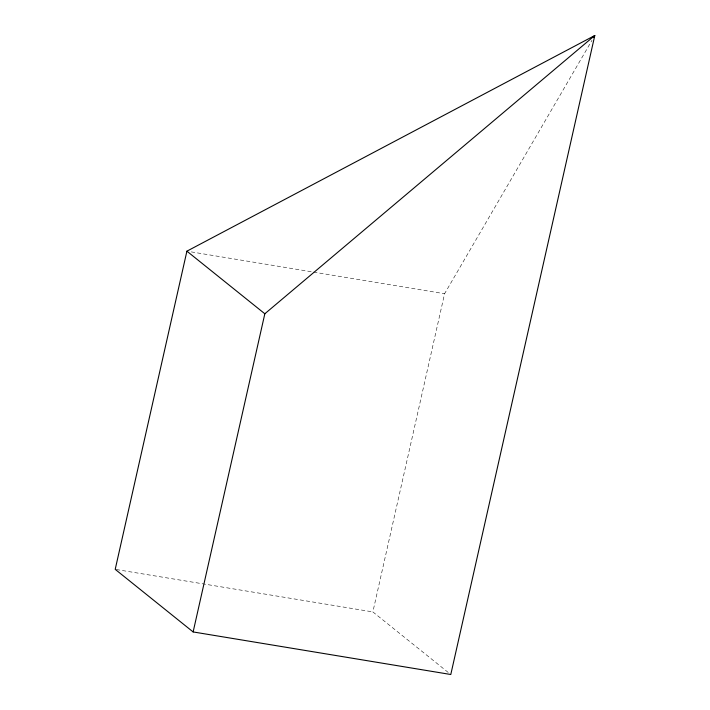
<?xml version="1.0" encoding="UTF-8"?>
<svg xmlns="http://www.w3.org/2000/svg" width="710" height="710" viewBox="0 0 710 710"><rect width="100%" height="100%" fill="white"/><g stroke="black" fill="none" stroke-linecap="round" stroke-linejoin="round"><path stroke-width="0.53" stroke-dasharray="3.55 2.66" d="M448.214 672.441L372.865 611.913L444.575 293.736L592.007 40.284M191.283 251.899L312.471 271.912M313.563 272.099L444.575 293.736M116.298 569.526L372.865 611.913"/><path stroke-width="1.06" d="M186.907 251.171L115.206 569.349L193.129 631.935L450.788 674.5L594.794 35.5L186.907 251.171L264.83 313.767L193.129 631.935M593.675 37.417L594.794 35.5L264.83 313.767"/></g></svg>
